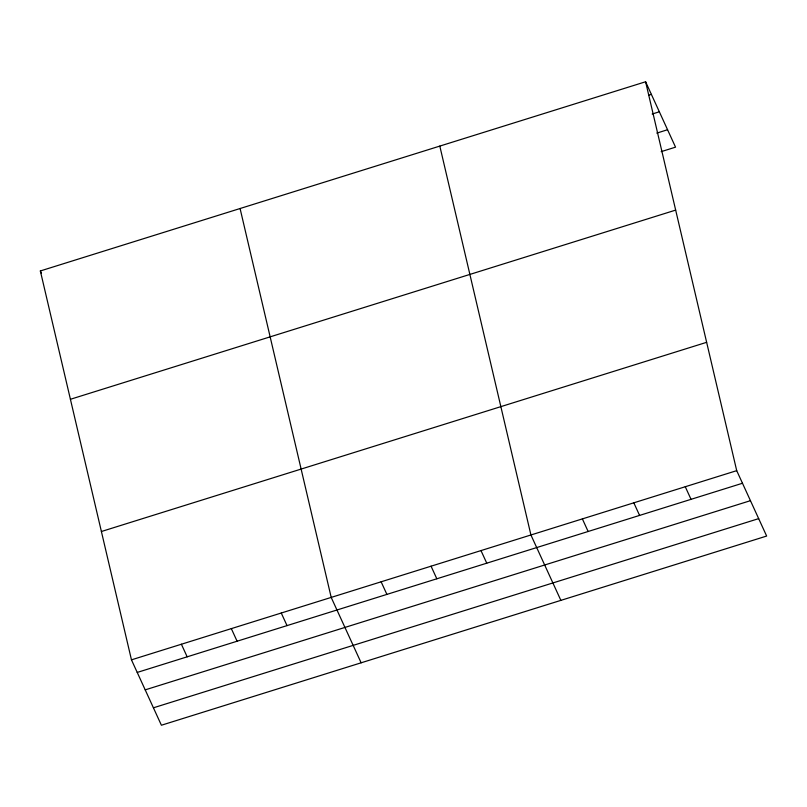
<?xml version="1.0" encoding="UTF-8"?>
<svg xmlns="http://www.w3.org/2000/svg" width="807" height="807" viewBox="0 0 807 807"><rect width="100%" height="100%" fill="white"/><g stroke="black" fill="none" stroke-linecap="round" stroke-linejoin="round"><path stroke-width="1.21" d="M645.6 81.769L736.71 470.652L766.65 536.05L161.4 725.231L131.46 659.844L40.35 270.95L645.6 81.769L675.54 147.156L661.185 151.645M648.979 95.115L651.37 94.369M652.167 114.029L659.349 111.79M656.797 133.105L667.56 129.735M70.421 399.283L675.671 210.102M101.389 531.51L706.639 342.319M131.46 659.844L736.71 470.652M137.23 672.433L742.48 483.252M145.21 689.864L750.46 500.673M153.421 707.81L758.671 518.629M685.264 486.732L691.034 499.331M633.818 502.811L639.588 515.411M582.372 518.891L588.142 531.49M560.865 600.368L530.925 534.98L439.815 146.087M480.992 550.586L486.762 563.185M431.059 566.191L436.829 578.79M381.126 581.797L386.896 594.396M361.132 662.799L331.193 597.412L240.083 208.519M281.26 613.017L287.03 625.617M231.327 628.623L237.097 641.222M40.35 270.95L41.399 273.24M181.393 644.228L187.163 656.827"/></g></svg>
